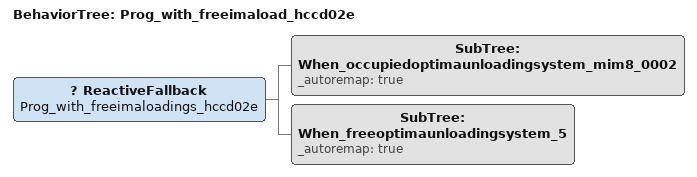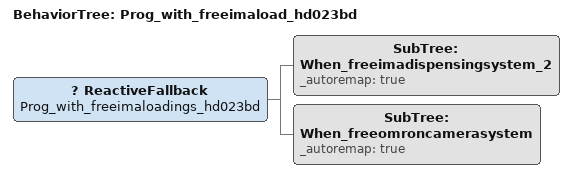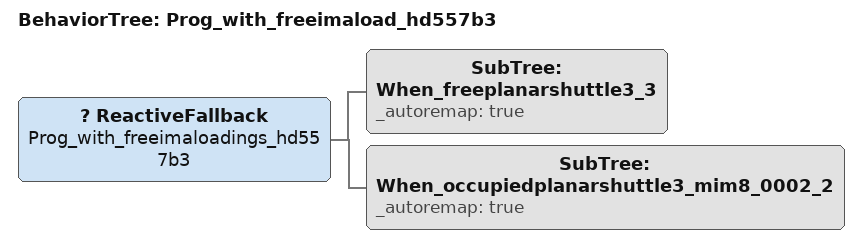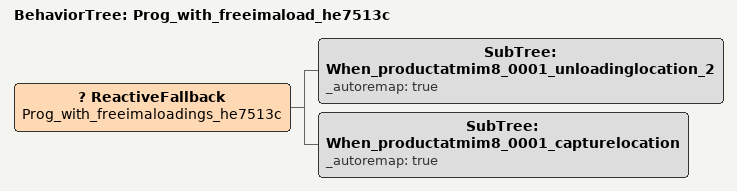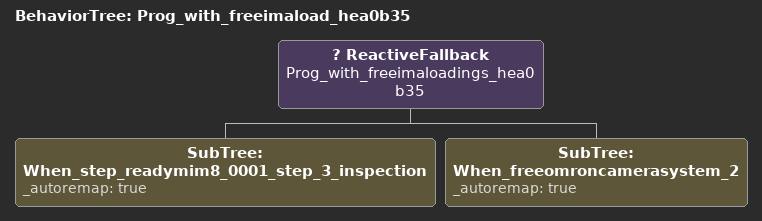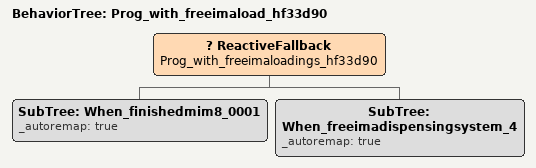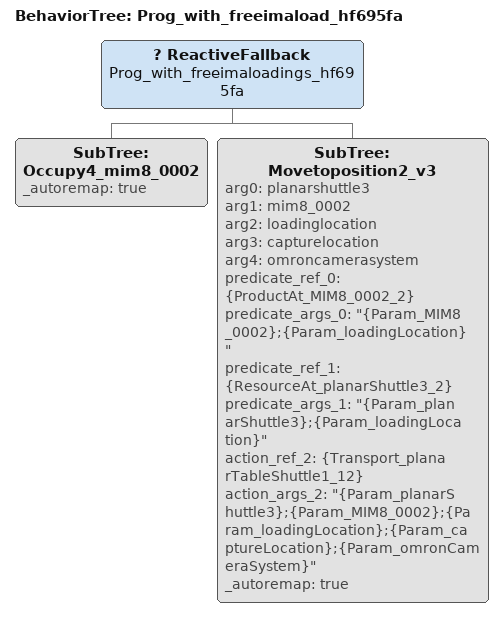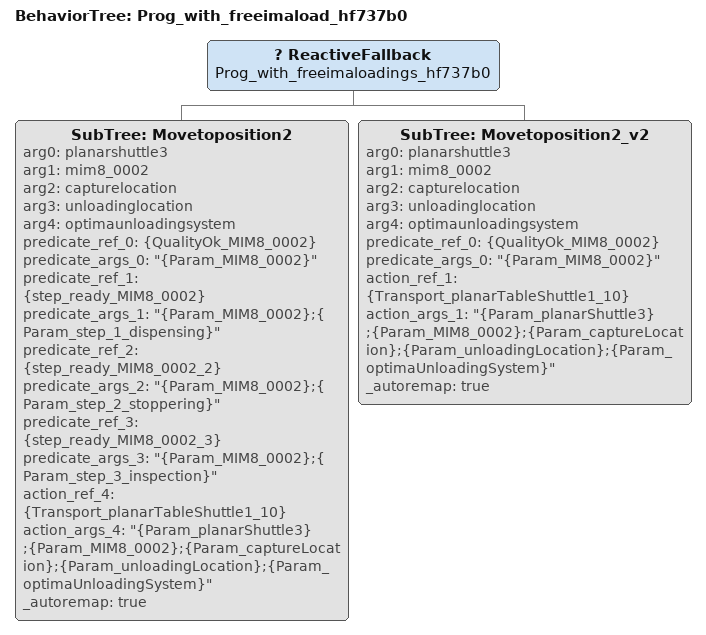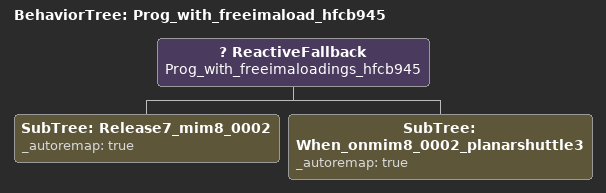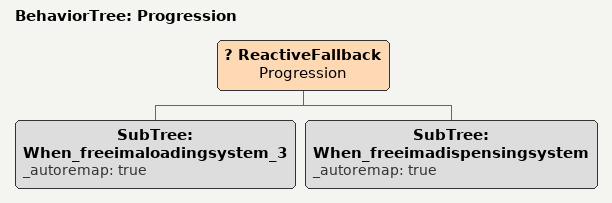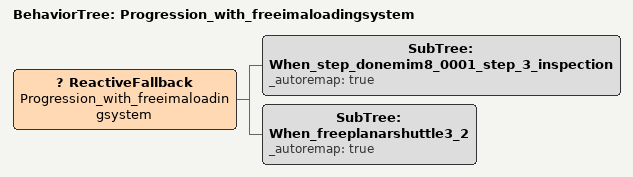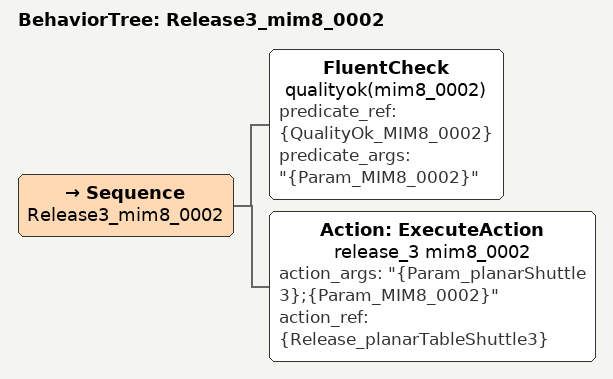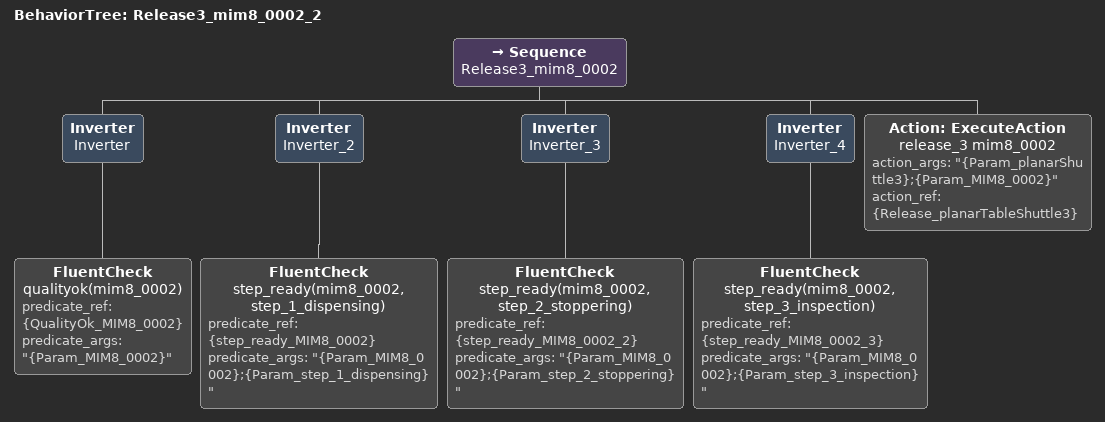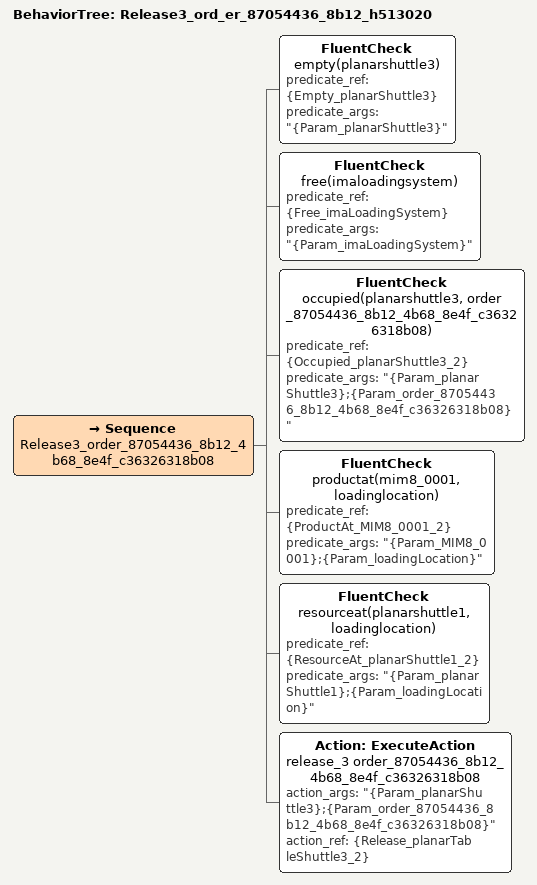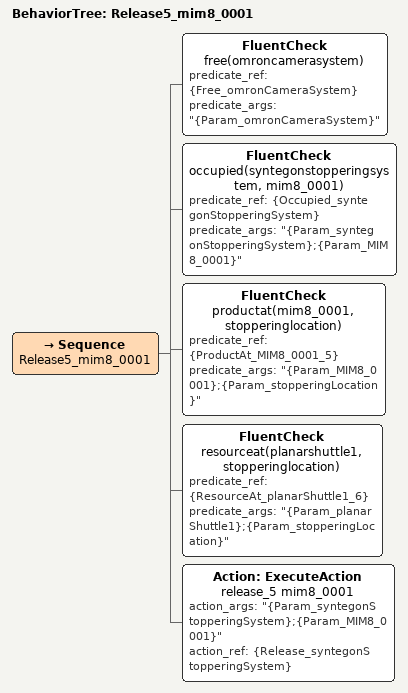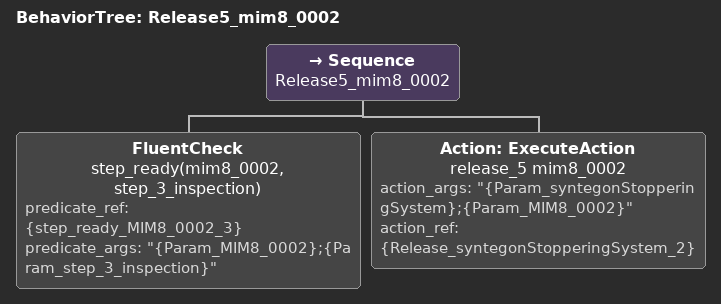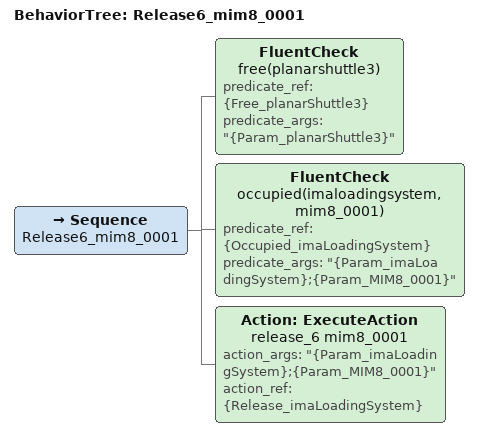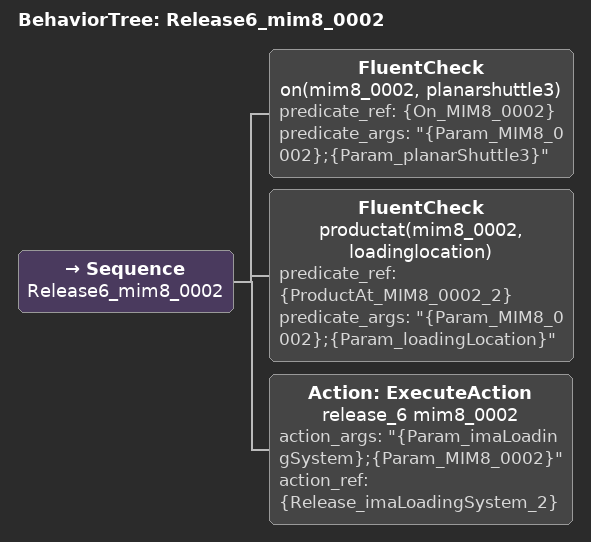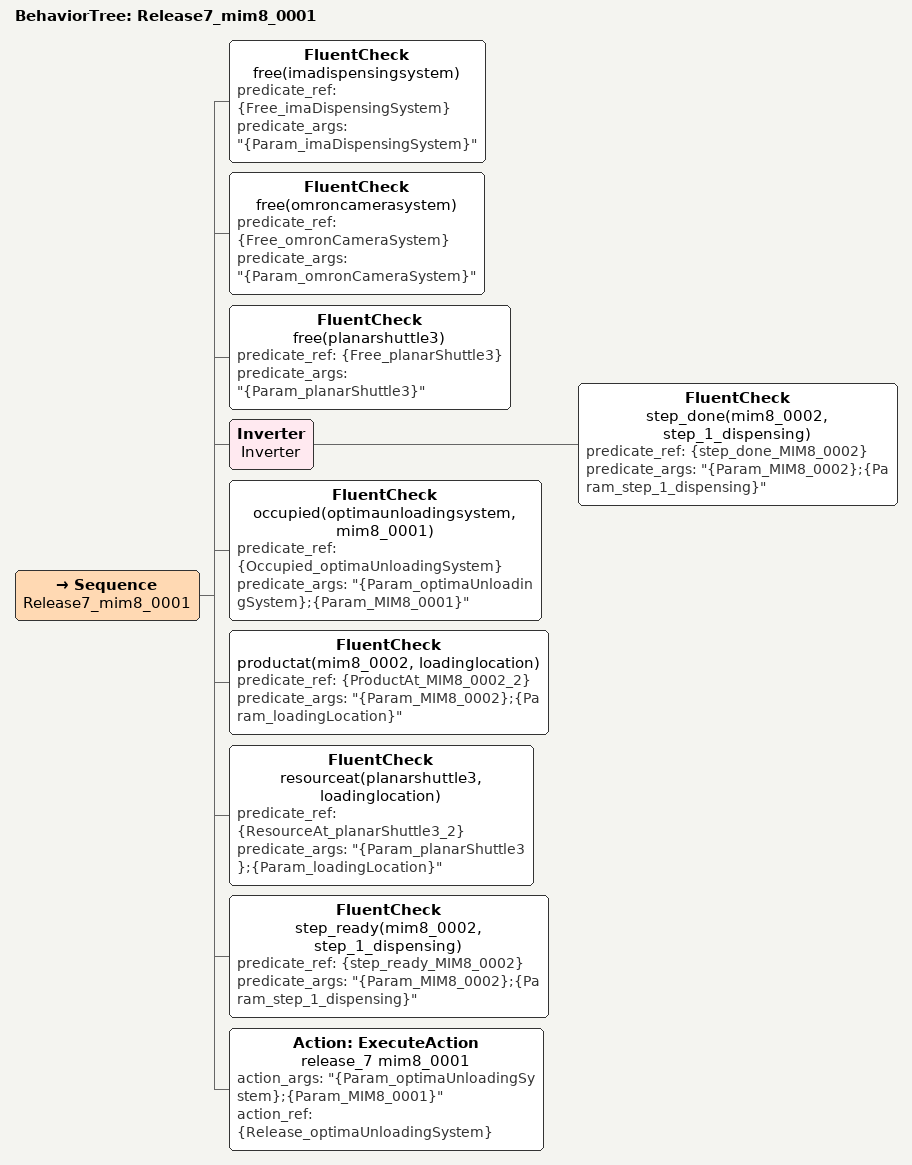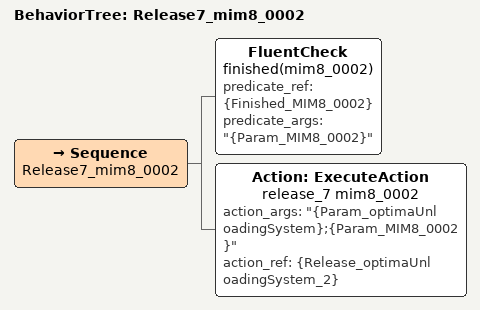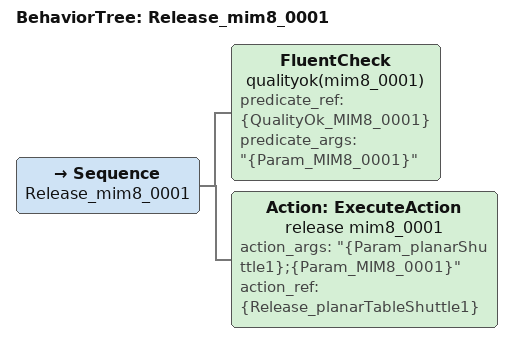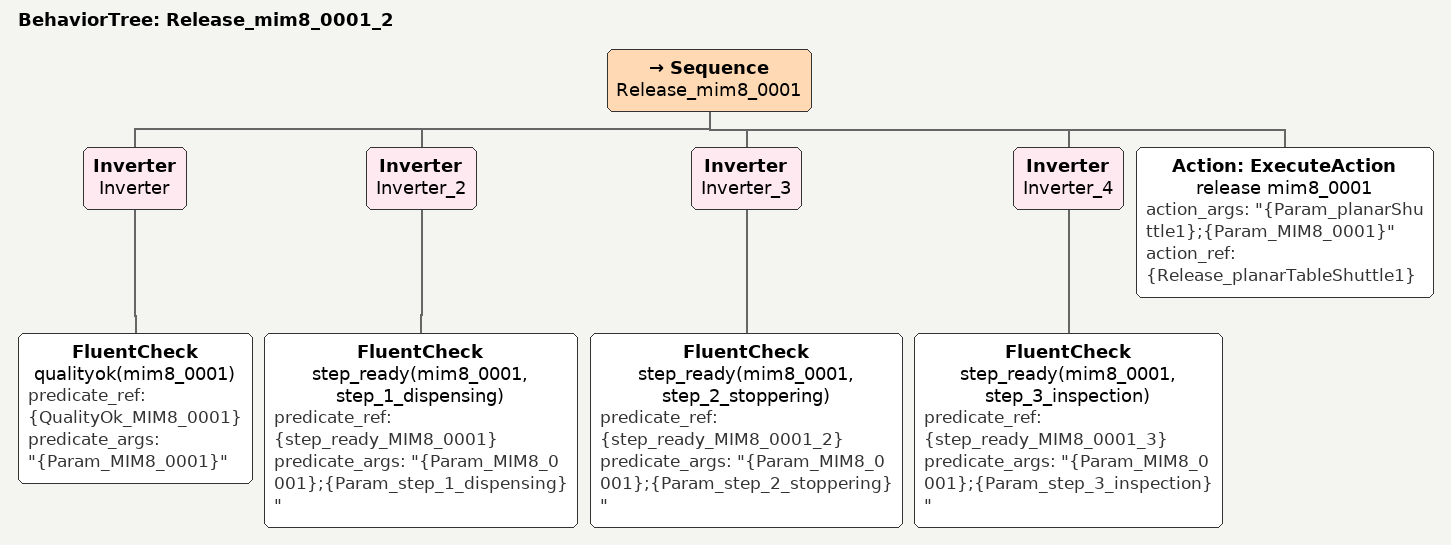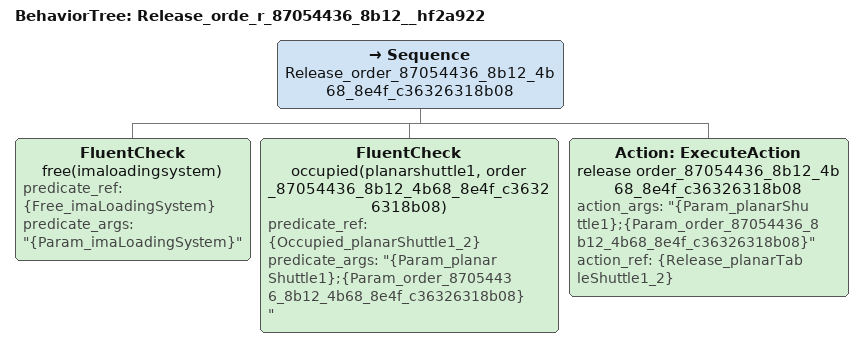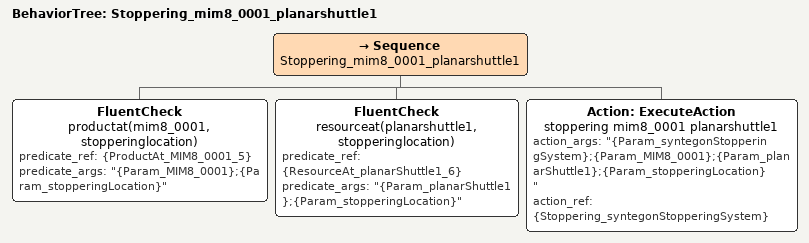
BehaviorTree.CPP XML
<BehaviorTree ID="Prog_with_freeimaload_hccd02e">
  <ReactiveFallback name="Prog_with_freeimaloadings_hccd02e">
    <SubTree ID="When_occupiedoptimaunloadingsystem_mim8_0002" _autoremap="true"/>
    <SubTree ID="When_freeoptimaunloadingsystem_5" _autoremap="true"/>
  </ReactiveFallback>
</BehaviorTree>

<BehaviorTree ID="Prog_with_freeimaload_hd023bd">
  <ReactiveFallback name="Prog_with_freeimaloadings_hd023bd">
    <SubTree ID="When_freeimadispensingsystem_2" _autoremap="true"/>
    <SubTree ID="When_freeomroncamerasystem" _autoremap="true"/>
  </ReactiveFallback>
</BehaviorTree>

<BehaviorTree ID="Prog_with_freeimaload_hd557b3">
  <ReactiveFallback name="Prog_with_freeimaloadings_hd557b3">
    <SubTree ID="When_freeplanarshuttle3_3" _autoremap="true"/>
    <SubTree ID="When_occupiedplanarshuttle3_mim8_0002_2" _autoremap="true"/>
  </ReactiveFallback>
</BehaviorTree>

<BehaviorTree ID="Prog_with_freeimaload_he7513c">
  <ReactiveFallback name="Prog_with_freeimaloadings_he7513c">
    <SubTree ID="When_productatmim8_0001_unloadinglocation_2" _autoremap="true"/>
    <SubTree ID="When_productatmim8_0001_capturelocation" _autoremap="true"/>
  </ReactiveFallback>
</BehaviorTree>

<BehaviorTree ID="Prog_with_freeimaload_hea0b35">
  <ReactiveFallback name="Prog_with_freeimaloadings_hea0b35">
    <SubTree ID="When_step_readymim8_0001_step_3_inspection" _autoremap="true"/>
    <SubTree ID="When_freeomroncamerasystem_2" _autoremap="true"/>
  </ReactiveFallback>
</BehaviorTree>

<BehaviorTree ID="Prog_with_freeimaload_hf33d90">
  <ReactiveFallback name="Prog_with_freeimaloadings_hf33d90">
    <SubTree ID="When_finishedmim8_0001" _autoremap="true"/>
    <SubTree ID="When_freeimadispensingsystem_4" _autoremap="true"/>
  </ReactiveFallback>
</BehaviorTree>

<BehaviorTree ID="Prog_with_freeimaload_hf695fa">
  <ReactiveFallback name="Prog_with_freeimaloadings_hf695fa">
    <SubTree ID="Occupy4_mim8_0002" _autoremap="true"/>
    <SubTree ID="Movetoposition2_v3" arg0="planarshuttle3" arg1="mim8_0002" arg2="loadinglocation" arg3="capturelocation" arg4="omroncamerasystem" predicate_ref_0="{ProductAt_MIM8_0002_2}" predicate_args_0="&quot;{Param_MIM8_0002};{Param_loadingLocation}&quot;" predicate_ref_1="{ResourceAt_planarShuttle3_2}" predicate_args_1="&quot;{Param_planarShuttle3};{Param_loadingLocation}&quot;" action_ref_2="{Transport_planarTableShuttle1_12}" action_args_2="&quot;{Param_planarShuttle3};{Param_MIM8_0002};{Param_loadingLocation};{Param_captureLocation};{Param_omronCameraSystem}&quot;" _autoremap="true"/>
  </ReactiveFallback>
</BehaviorTree>

<BehaviorTree ID="Prog_with_freeimaload_hf737b0">
  <ReactiveFallback name="Prog_with_freeimaloadings_hf737b0">
    <SubTree ID="Movetoposition2" arg0="planarshuttle3" arg1="mim8_0002" arg2="capturelocation" arg3="unloadinglocation" arg4="optimaunloadingsystem" predicate_ref_0="{QualityOk_MIM8_0002}" predicate_args_0="&quot;{Param_MIM8_0002}&quot;" predicate_ref_1="{step_ready_MIM8_0002}" predicate_args_1="&quot;{Param_MIM8_0002};{Param_step_1_dispensing}&quot;" predicate_ref_2="{step_ready_MIM8_0002_2}" predicate_args_2="&quot;{Param_MIM8_0002};{Param_step_2_stoppering}&quot;" predicate_ref_3="{step_ready_MIM8_0002_3}" predicate_args_3="&quot;{Param_MIM8_0002};{Param_step_3_inspection}&quot;" action_ref_4="{Transport_planarTableShuttle1_10}" action_args_4="&quot;{Param_planarShuttle3};{Param_MIM8_0002};{Param_captureLocation};{Param_unloadingLocation};{Param_optimaUnloadingSystem}&quot;" _autoremap="true"/>
    <SubTree ID="Movetoposition2_v2" arg0="planarshuttle3" arg1="mim8_0002" arg2="capturelocation" arg3="unloadinglocation" arg4="optimaunloadingsystem" predicate_ref_0="{QualityOk_MIM8_0002}" predicate_args_0="&quot;{Param_MIM8_0002}&quot;" action_ref_1="{Transport_planarTableShuttle1_10}" action_args_1="&quot;{Param_planarShuttle3};{Param_MIM8_0002};{Param_captureLocation};{Param_unloadingLocation};{Param_optimaUnloadingSystem}&quot;" _autoremap="true"/>
  </ReactiveFallback>
</BehaviorTree>

<BehaviorTree ID="Prog_with_freeimaload_hfcb945">
  <ReactiveFallback name="Prog_with_freeimaloadings_hfcb945">
    <SubTree ID="Release7_mim8_0002" _autoremap="true"/>
    <SubTree ID="When_onmim8_0002_planarshuttle3" _autoremap="true"/>
  </ReactiveFallback>
</BehaviorTree>

<BehaviorTree ID="Progression">
  <ReactiveFallback name="Progression">
    <SubTree ID="When_freeimaloadingsystem_3" _autoremap="true"/>
    <SubTree ID="When_freeimadispensingsystem" _autoremap="true"/>
  </ReactiveFallback>
</BehaviorTree>

<BehaviorTree ID="Progression_with_freeimaloadingsystem">
  <ReactiveFallback name="Progression_with_freeimaloadingsystem">
    <SubTree ID="When_step_donemim8_0001_step_3_inspection" _autoremap="true"/>
    <SubTree ID="When_freeplanarshuttle3_2" _autoremap="true"/>
  </ReactiveFallback>
</BehaviorTree>

<BehaviorTree ID="Release3_mim8_0002">
  <Sequence name="Release3_mim8_0002">
    <FluentCheck name="qualityok(mim8_0002)" predicate_ref="{QualityOk_MIM8_0002}" predicate_args="&quot;{Param_MIM8_0002}&quot;"/>
    <Action ID="ExecuteAction" name="release_3 mim8_0002" action_args="&quot;{Param_planarShuttle3};{Param_MIM8_0002}&quot;" action_ref="{Release_planarTableShuttle3}"/>
  </Sequence>
</BehaviorTree>

<BehaviorTree ID="Release3_mim8_0002_2">
  <Sequence name="Release3_mim8_0002">
    <Inverter name="Inverter">
      <FluentCheck name="qualityok(mim8_0002)" predicate_ref="{QualityOk_MIM8_0002}" predicate_args="&quot;{Param_MIM8_0002}&quot;"/>
    </Inverter>
    <Inverter name="Inverter_2">
      <FluentCheck name="step_ready(mim8_0002, step_1_dispensing)" predicate_ref="{step_ready_MIM8_0002}" predicate_args="&quot;{Param_MIM8_0002};{Param_step_1_dispensing}&quot;"/>
    </Inverter>
    <Inverter name="Inverter_3">
      <FluentCheck name="step_ready(mim8_0002, step_2_stoppering)" predicate_ref="{step_ready_MIM8_0002_2}" predicate_args="&quot;{Param_MIM8_0002};{Param_step_2_stoppering}&quot;"/>
    </Inverter>
    <Inverter name="Inverter_4">
      <FluentCheck name="step_ready(mim8_0002, step_3_inspection)" predicate_ref="{step_ready_MIM8_0002_3}" predicate_args="&quot;{Param_MIM8_0002};{Param_step_3_inspection}&quot;"/>
    </Inverter>
    <Action ID="ExecuteAction" name="release_3 mim8_0002" action_args="&quot;{Param_planarShuttle3};{Param_MIM8_0002}&quot;" action_ref="{Release_planarTableShuttle3}"/>
  </Sequence>
</BehaviorTree>

<BehaviorTree ID="Release3_ord_er_87054436_8b12_h513020">
  <Sequence name="Release3_order_87054436_8b12_4b68_8e4f_c36326318b08">
    <FluentCheck name="empty(planarshuttle3)" predicate_ref="{Empty_planarShuttle3}" predicate_args="&quot;{Param_planarShuttle3}&quot;"/>
    <FluentCheck name="free(imaloadingsystem)" predicate_ref="{Free_imaLoadingSystem}" predicate_args="&quot;{Param_imaLoadingSystem}&quot;"/>
    <FluentCheck name="occupied(planarshuttle3, order_87054436_8b12_4b68_8e4f_c36326318b08)" predicate_ref="{Occupied_planarShuttle3_2}" predicate_args="&quot;{Param_planarShuttle3};{Param_order_87054436_8b12_4b68_8e4f_c36326318b08}&quot;"/>
    <FluentCheck name="productat(mim8_0001, loadinglocation)" predicate_ref="{ProductAt_MIM8_0001_2}" predicate_args="&quot;{Param_MIM8_0001};{Param_loadingLocation}&quot;"/>
    <FluentCheck name="resourceat(planarshuttle1, loadinglocation)" predicate_ref="{ResourceAt_planarShuttle1_2}" predicate_args="&quot;{Param_planarShuttle1};{Param_loadingLocation}&quot;"/>
    <Action ID="ExecuteAction" name="release_3 order_87054436_8b12_4b68_8e4f_c36326318b08" action_args="&quot;{Param_planarShuttle3};{Param_order_87054436_8b12_4b68_8e4f_c36326318b08}&quot;" action_ref="{Release_planarTableShuttle3_2}"/>
  </Sequence>
</BehaviorTree>

<BehaviorTree ID="Release5_mim8_0001">
  <Sequence name="Release5_mim8_0001">
    <FluentCheck name="free(omroncamerasystem)" predicate_ref="{Free_omronCameraSystem}" predicate_args="&quot;{Param_omronCameraSystem}&quot;"/>
    <FluentCheck name="occupied(syntegonstopperingsystem, mim8_0001)" predicate_ref="{Occupied_syntegonStopperingSystem}" predicate_args="&quot;{Param_syntegonStopperingSystem};{Param_MIM8_0001}&quot;"/>
    <FluentCheck name="productat(mim8_0001, stopperinglocation)" predicate_ref="{ProductAt_MIM8_0001_5}" predicate_args="&quot;{Param_MIM8_0001};{Param_stopperingLocation}&quot;"/>
    <FluentCheck name="resourceat(planarshuttle1, stopperinglocation)" predicate_ref="{ResourceAt_planarShuttle1_6}" predicate_args="&quot;{Param_planarShuttle1};{Param_stopperingLocation}&quot;"/>
    <Action ID="ExecuteAction" name="release_5 mim8_0001" action_args="&quot;{Param_syntegonStopperingSystem};{Param_MIM8_0001}&quot;" action_ref="{Release_syntegonStopperingSystem}"/>
  </Sequence>
</BehaviorTree>

<BehaviorTree ID="Release5_mim8_0002">
  <Sequence name="Release5_mim8_0002">
    <FluentCheck name="step_ready(mim8_0002, step_3_inspection)" predicate_ref="{step_ready_MIM8_0002_3}" predicate_args="&quot;{Param_MIM8_0002};{Param_step_3_inspection}&quot;"/>
    <Action ID="ExecuteAction" name="release_5 mim8_0002" action_args="&quot;{Param_syntegonStopperingSystem};{Param_MIM8_0002}&quot;" action_ref="{Release_syntegonStopperingSystem_2}"/>
  </Sequence>
</BehaviorTree>

<BehaviorTree ID="Release6_mim8_0001">
  <Sequence name="Release6_mim8_0001">
    <FluentCheck name="free(planarshuttle3)" predicate_ref="{Free_planarShuttle3}" predicate_args="&quot;{Param_planarShuttle3}&quot;"/>
    <FluentCheck name="occupied(imaloadingsystem, mim8_0001)" predicate_ref="{Occupied_imaLoadingSystem}" predicate_args="&quot;{Param_imaLoadingSystem};{Param_MIM8_0001}&quot;"/>
    <Action ID="ExecuteAction" name="release_6 mim8_0001" action_args="&quot;{Param_imaLoadingSystem};{Param_MIM8_0001}&quot;" action_ref="{Release_imaLoadingSystem}"/>
  </Sequence>
</BehaviorTree>

<BehaviorTree ID="Release6_mim8_0002">
  <Sequence name="Release6_mim8_0002">
    <FluentCheck name="on(mim8_0002, planarshuttle3)" predicate_ref="{On_MIM8_0002}" predicate_args="&quot;{Param_MIM8_0002};{Param_planarShuttle3}&quot;"/>
    <FluentCheck name="productat(mim8_0002, loadinglocation)" predicate_ref="{ProductAt_MIM8_0002_2}" predicate_args="&quot;{Param_MIM8_0002};{Param_loadingLocation}&quot;"/>
    <Action ID="ExecuteAction" name="release_6 mim8_0002" action_args="&quot;{Param_imaLoadingSystem};{Param_MIM8_0002}&quot;" action_ref="{Release_imaLoadingSystem_2}"/>
  </Sequence>
</BehaviorTree>

<BehaviorTree ID="Release7_mim8_0001">
  <Sequence name="Release7_mim8_0001">
    <FluentCheck name="free(imadispensingsystem)" predicate_ref="{Free_imaDispensingSystem}" predicate_args="&quot;{Param_imaDispensingSystem}&quot;"/>
    <FluentCheck name="free(omroncamerasystem)" predicate_ref="{Free_omronCameraSystem}" predicate_args="&quot;{Param_omronCameraSystem}&quot;"/>
    <FluentCheck name="free(planarshuttle3)" predicate_ref="{Free_planarShuttle3}" predicate_args="&quot;{Param_planarShuttle3}&quot;"/>
    <Inverter name="Inverter">
      <FluentCheck name="step_done(mim8_0002, step_1_dispensing)" predicate_ref="{step_done_MIM8_0002}" predicate_args="&quot;{Param_MIM8_0002};{Param_step_1_dispensing}&quot;"/>
    </Inverter>
    <FluentCheck name="occupied(optimaunloadingsystem, mim8_0001)" predicate_ref="{Occupied_optimaUnloadingSystem}" predicate_args="&quot;{Param_optimaUnloadingSystem};{Param_MIM8_0001}&quot;"/>
    <FluentCheck name="productat(mim8_0002, loadinglocation)" predicate_ref="{ProductAt_MIM8_0002_2}" predicate_args="&quot;{Param_MIM8_0002};{Param_loadingLocation}&quot;"/>
    <FluentCheck name="resourceat(planarshuttle3, loadinglocation)" predicate_ref="{ResourceAt_planarShuttle3_2}" predicate_args="&quot;{Param_planarShuttle3};{Param_loadingLocation}&quot;"/>
    <FluentCheck name="step_ready(mim8_0002, step_1_dispensing)" predicate_ref="{step_ready_MIM8_0002}" predicate_args="&quot;{Param_MIM8_0002};{Param_step_1_dispensing}&quot;"/>
    <Action ID="ExecuteAction" name="release_7 mim8_0001" action_args="&quot;{Param_optimaUnloadingSystem};{Param_MIM8_0001}&quot;" action_ref="{Release_optimaUnloadingSystem}"/>
  </Sequence>
</BehaviorTree>

<BehaviorTree ID="Release7_mim8_0002">
  <Sequence name="Release7_mim8_0002">
    <FluentCheck name="finished(mim8_0002)" predicate_ref="{Finished_MIM8_0002}" predicate_args="&quot;{Param_MIM8_0002}&quot;"/>
    <Action ID="ExecuteAction" name="release_7 mim8_0002" action_args="&quot;{Param_optimaUnloadingSystem};{Param_MIM8_0002}&quot;" action_ref="{Release_optimaUnloadingSystem_2}"/>
  </Sequence>
</BehaviorTree>

<BehaviorTree ID="Release_mim8_0001">
  <Sequence name="Release_mim8_0001">
    <FluentCheck name="qualityok(mim8_0001)" predicate_ref="{QualityOk_MIM8_0001}" predicate_args="&quot;{Param_MIM8_0001}&quot;"/>
    <Action ID="ExecuteAction" name="release mim8_0001" action_args="&quot;{Param_planarShuttle1};{Param_MIM8_0001}&quot;" action_ref="{Release_planarTableShuttle1}"/>
  </Sequence>
</BehaviorTree>

<BehaviorTree ID="Release_mim8_0001_2">
  <Sequence name="Release_mim8_0001">
    <Inverter name="Inverter">
      <FluentCheck name="qualityok(mim8_0001)" predicate_ref="{QualityOk_MIM8_0001}" predicate_args="&quot;{Param_MIM8_0001}&quot;"/>
    </Inverter>
    <Inverter name="Inverter_2">
      <FluentCheck name="step_ready(mim8_0001, step_1_dispensing)" predicate_ref="{step_ready_MIM8_0001}" predicate_args="&quot;{Param_MIM8_0001};{Param_step_1_dispensing}&quot;"/>
    </Inverter>
    <Inverter name="Inverter_3">
      <FluentCheck name="step_ready(mim8_0001, step_2_stoppering)" predicate_ref="{step_ready_MIM8_0001_2}" predicate_args="&quot;{Param_MIM8_0001};{Param_step_2_stoppering}&quot;"/>
    </Inverter>
    <Inverter name="Inverter_4">
      <FluentCheck name="step_ready(mim8_0001, step_3_inspection)" predicate_ref="{step_ready_MIM8_0001_3}" predicate_args="&quot;{Param_MIM8_0001};{Param_step_3_inspection}&quot;"/>
    </Inverter>
    <Action ID="ExecuteAction" name="release mim8_0001" action_args="&quot;{Param_planarShuttle1};{Param_MIM8_0001}&quot;" action_ref="{Release_planarTableShuttle1}"/>
  </Sequence>
</BehaviorTree>

<BehaviorTree ID="Release_orde_r_87054436_8b12__hf2a922">
  <Sequence name="Release_order_87054436_8b12_4b68_8e4f_c36326318b08">
    <FluentCheck name="free(imaloadingsystem)" predicate_ref="{Free_imaLoadingSystem}" predicate_args="&quot;{Param_imaLoadingSystem}&quot;"/>
    <FluentCheck name="occupied(planarshuttle1, order_87054436_8b12_4b68_8e4f_c36326318b08)" predicate_ref="{Occupied_planarShuttle1_2}" predicate_args="&quot;{Param_planarShuttle1};{Param_order_87054436_8b12_4b68_8e4f_c36326318b08}&quot;"/>
    <Action ID="ExecuteAction" name="release order_87054436_8b12_4b68_8e4f_c36326318b08" action_args="&quot;{Param_planarShuttle1};{Param_order_87054436_8b12_4b68_8e4f_c36326318b08}&quot;" action_ref="{Release_planarTableShuttle1_2}"/>
  </Sequence>
</BehaviorTree>

<BehaviorTree ID="Stoppering_mim8_0001_planarshuttle1">
  <Sequence name="Stoppering_mim8_0001_planarshuttle1">
    <FluentCheck name="productat(mim8_0001, stopperinglocation)" predicate_ref="{ProductAt_MIM8_0001_5}" predicate_args="&quot;{Param_MIM8_0001};{Param_stopperingLocation}&quot;"/>
    <FluentCheck name="resourceat(planarshuttle1, stopperinglocation)" predicate_ref="{ResourceAt_planarShuttle1_6}" predicate_args="&quot;{Param_planarShuttle1};{Param_stopperingLocation}&quot;"/>
    <Action ID="ExecuteAction" name="stoppering mim8_0001 planarshuttle1" action_args="&quot;{Param_syntegonStopperingSystem};{Param_MIM8_0001};{Param_planarShuttle1};{Param_stopperingLocation}&quot;" action_ref="{Stoppering_syntegonStopperingSystem}"/>
  </Sequence>
</BehaviorTree>
